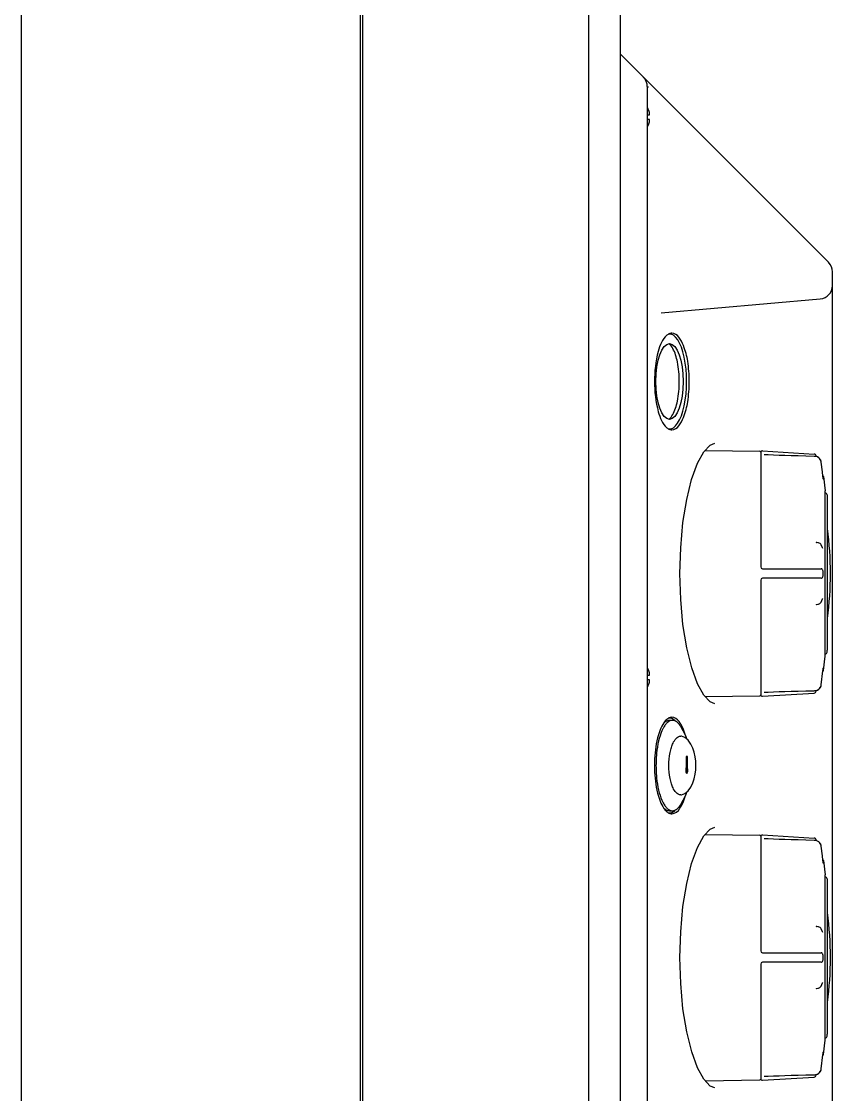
# Model space of a CAD drawing. Header units: millimetres. Extents: x 2482 to 7241, y 2335 to 6851.
# Drawn here: x 5711 to 5890.5, y 5042.5 to 5280.1 of the extents above; entities that cross this region are included whole.
import ezdxf

# ---------------------------------------------------------------- set-up
doc = ezdxf.new("R2010")
doc.units = ezdxf.units.MM
doc.header["$LTSCALE"] = 669.9
doc.layers.get('0').update_dxf_attribs({"linetype": 'CONTINUOUS'})
doc.layers.add('ASSI', color=7, linetype='CONTINUOUS')
doc.layers.add('GEOM', color=7, linetype='CONTINUOUS')

msp = doc.modelspace()

# ---------------------------------------------------------------- linework, layer by layer
at = {"color": 7, "linetype": 'Continuous'}
for p, q in [((5836.5, 5500.37), (5836.5, 3865.37)), ((5711, 4147.37), (5711, 5333.37)), ((5786.5, 5332.37), (5786.5, 3865.37)), ((5849.5, 5259.37), (5850, 5259.37)), ((5850, 5259.8), (5850, 5259.87)), ((5850, 5258.37), (5849.5, 5258.37)), ((5850, 5257.94), (5850, 5257.96)), ((5849.5, 5135.37), (5850, 5135.37)), ((5850, 5135.8), (5850, 5135.87)), ((5850, 5134.37), (5849.5, 5134.37)), ((5850, 5133.94), (5850, 5133.96)), ((5855.08, 5125.37), (5854.41, 5125.37)), ((5854.41, 5105.37), (5855.08, 5105.37))]:
    msp.add_line(p, q, dxfattribs=at)
at = {"linetype": 'Continuous'}
msp.add_line((5843.5, 5499.77), (5843.5, 3837.47), dxfattribs=at)
at = {"color": 7, "linetype": 'Continuous'}
for points in [[(5858.34, 5121.12), (5857.95, 5122.08), (5857.02, 5123.86)], [(5856.92, 5108.85), (5857.07, 5108.87), (5857.83, 5109.19), (5858.55, 5109.78), (5859.16, 5110.59), (5859.61, 5111.52), (5859.91, 5112.44), (5860.11, 5113.42), (5860.23, 5114.41), (5860.27, 5115.37), (5860.23, 5116.33), (5860.11, 5117.31), (5859.91, 5118.29), (5859.61, 5119.21), (5859.16, 5120.13), (5858.55, 5120.95), (5857.83, 5121.54), (5857.08, 5121.87), (5856.92, 5121.89)], [(5857.02, 5106.88), (5857.95, 5108.66), (5858.34, 5109.61)]]:
    msp.add_lwpolyline(points, dxfattribs=at)
for centre, radius, start, end in [((5845.39, 5258.68), 4.75, 28.9685, 30.2183), ((5845.4, 5258.68), 4.75, 28.0074, 28.9684), ((5845.4, 5258.68), 4.75, 26.6813, 28.0074), ((5845.4, 5258.69), 4.74, 25.5402, 26.6812), ((5845.41, 5258.69), 4.74, 24.5722, 25.5402), ((5845.41, 5258.69), 4.73, 23.3175, 24.5722), ((5845.41, 5258.69), 4.73, 22.5474, 23.3174), ((5845.42, 5258.69), 4.72, 21.0025, 22.5476), ((5845.43, 5258.7), 4.72, 20.5181, 21.0023), ((5845.44, 5258.7), 4.7, 18.4656, 20.5187), ((5845.46, 5258.71), 4.68, 17.3773, 18.465), ((5845.47, 5258.71), 4.67, 16.3949, 17.3772), ((5845.5, 5258.72), 4.64, 14.3176, 16.3964), ((5848.03, 5259.62), 1.98, 4.6009, 5.2558), ((5848.04, 5259.62), 1.97, 3.2166, 4.6016), ((5848.03, 5259.62), 1.98, 354.8627, 355.7144), ((5848.01, 5259.62), 2.01, 352.7256, 354.8598), ((5848.05, 5259.62), 1.96, 2.3765, 3.2159), ((5848.06, 5259.62), 1.95, 1.1544, 2.3767), ((5848.06, 5259.62), 1.95, 359.0741, 1.1541), ((5848.06, 5259.62), 1.95, 358.0037, 359.0738), ((5848.05, 5259.62), 1.96, 356.9771, 358.0037), ((5848.04, 5259.62), 1.97, 355.714, 356.9767), ((5845.39, 5259.05), 4.75, 329.7816, 331.0315), ((5845.4, 5259.05), 4.75, 331.0316, 331.9926), ((5845.4, 5259.05), 4.75, 331.9926, 333.3187), ((5845.4, 5259.05), 4.74, 333.3188, 334.4598), ((5845.41, 5259.05), 4.74, 334.4598, 335.4278), ((5845.41, 5259.05), 4.73, 335.4278, 336.6825), ((5845.41, 5259.04), 4.73, 336.6826, 337.4526), ((5845.42, 5259.04), 4.72, 337.4524, 338.9975), ((5845.43, 5259.04), 4.72, 338.9977, 339.4819), ((5845.44, 5259.03), 4.7, 339.4813, 341.5344), ((5845.46, 5259.03), 4.68, 341.535, 342.6227), ((5845.47, 5259.02), 4.67, 342.6228, 343.6051), ((5845.5, 5259.01), 4.64, 343.6036, 345.6824), ((5848.01, 5258.11), 2.01, 5.1401, 7.2744), ((5848.03, 5258.12), 1.98, 4.2856, 5.1372), ((5848.04, 5258.12), 1.97, 355.3984, 356.7833), ((5848.01, 5258.12), 2.01, 352.7259, 354.7415), ((5848.04, 5258.12), 1.97, 3.0233, 4.286), ((5848.05, 5258.12), 1.96, 1.9964, 3.0228), ((5848.06, 5258.12), 1.95, 0.9261, 1.9964), ((5848.06, 5258.12), 1.95, 358.8459, 0.9258), ((5848.06, 5258.12), 1.96, 357.6233, 358.8455), ((5848.05, 5258.12), 1.96, 356.7841, 357.6235), ((5845.39, 5134.68), 4.75, 28.9685, 30.2183), ((5845.4, 5134.68), 4.75, 28.0074, 28.9684), ((5845.4, 5134.68), 4.75, 26.6813, 28.0074), ((5845.4, 5134.69), 4.74, 25.5402, 26.6812), ((5845.41, 5134.69), 4.74, 24.5722, 25.5402), ((5845.41, 5134.69), 4.73, 23.3175, 24.5722), ((5845.41, 5134.69), 4.73, 22.5474, 23.3174), ((5845.42, 5134.69), 4.72, 21.0025, 22.5476), ((5845.43, 5134.7), 4.72, 20.5181, 21.0023), ((5845.44, 5134.7), 4.7, 18.4656, 20.5187), ((5845.46, 5134.71), 4.68, 17.3773, 18.465), ((5845.47, 5134.71), 4.67, 16.3949, 17.3772), ((5845.5, 5134.72), 4.64, 14.3176, 16.3964), ((5848.03, 5135.62), 1.98, 4.6009, 5.2558), ((5848.04, 5135.62), 1.97, 3.2166, 4.6016), ((5848.03, 5135.62), 1.98, 354.8627, 355.7144), ((5848.01, 5135.62), 2.01, 352.7256, 354.8598), ((5848.05, 5135.62), 1.96, 2.3765, 3.2159), ((5848.06, 5135.62), 1.95, 1.1544, 2.3767), ((5848.06, 5135.62), 1.95, 359.0741, 1.1541), ((5848.06, 5135.62), 1.95, 358.0037, 359.0738), ((5848.05, 5135.62), 1.96, 356.9771, 358.0037), ((5848.04, 5135.62), 1.97, 355.714, 356.9767), ((5845.39, 5135.05), 4.75, 329.7816, 331.0315), ((5845.4, 5135.05), 4.75, 331.0316, 331.9926), ((5845.4, 5135.05), 4.75, 331.9926, 333.3187), ((5845.4, 5135.05), 4.74, 333.3188, 334.4598), ((5845.41, 5135.05), 4.74, 334.4598, 335.4278), ((5845.41, 5135.05), 4.73, 335.4278, 336.6825), ((5845.41, 5135.04), 4.73, 336.6826, 337.4526), ((5845.42, 5135.04), 4.72, 337.4524, 338.9975), ((5845.43, 5135.04), 4.72, 338.9977, 339.4819), ((5845.44, 5135.03), 4.7, 339.4813, 341.5344), ((5845.46, 5135.03), 4.68, 341.535, 342.6227), ((5845.47, 5135.02), 4.67, 342.6228, 343.6051), ((5845.5, 5135.01), 4.64, 343.6036, 345.6824), ((5848.01, 5134.11), 2.01, 5.1401, 7.2744), ((5848.03, 5134.12), 1.98, 4.2856, 5.1372), ((5848.04, 5134.12), 1.97, 355.3984, 356.7833), ((5848.01, 5134.12), 2.01, 352.7259, 354.7415), ((5848.04, 5134.12), 1.97, 3.0233, 4.286), ((5848.05, 5134.12), 1.96, 1.9964, 3.0228), ((5848.06, 5134.12), 1.95, 0.9261, 1.9964), ((5848.06, 5134.12), 1.95, 358.8459, 0.9258), ((5848.06, 5134.12), 1.96, 357.6233, 358.8455), ((5848.05, 5134.12), 1.96, 356.7841, 357.6235), ((5878.71, 5115.37), 27.28, 178.3109, 181.6891), ((5877.57, 5115.42), 26.14, 174.0956, 178.3428), ((5877.38, 5115.31), 25.95, 181.6415, 185.9474)]:
    msp.add_arc(centre, radius, start, end, dxfattribs=at)
for start_param, end_param in [(0, 0.345015), (-3.486458, -3.141593)]:
    msp.add_ellipse((5854.41, 5115.37), major_axis=(0, 10), ratio=0.365465, start_param=start_param, end_param=end_param, dxfattribs=at)
for points in [[(5853.02, 5123.62), (5852.92, 5123.43), (5852.82, 5123.23), (5852.74, 5123.03)], [(5852.74, 5107.7), (5852.82, 5107.5), (5852.92, 5107.31), (5853.02, 5107.12)]]:
    msp.add_open_spline(points, degree=3, dxfattribs=at)
for points, knots in [([(5855.08, 5125.37), (5854.69, 5125.37), (5854.06, 5125.05), (5853.45, 5124.35), (5853.16, 5123.88), (5853.02, 5123.62)], [0, 0, 0, 0, 0.416445, 0.68341, 1, 1, 1, 1]), ([(5857.02, 5123.86), (5856.77, 5124.27), (5856.28, 5124.98), (5855.44, 5125.37), (5855.08, 5125.37)], [0, 0, 0, 0, 0.575528, 1, 1, 1, 1]), ([(5852.74, 5123.03), (5852.42, 5122.32), (5851.93, 5120.69), (5851.66, 5119.01), (5851.57, 5118.11)], [0, 0, 0, 0, 0.460308, 1, 1, 1, 1]), ([(5854.28, 5115.37), (5854.28, 5116.33), (5854.39, 5117.69), (5854.8, 5119.34), (5855.3, 5120.7), (5856.14, 5121.87), (5856.92, 5121.87)], [0, 0, 0, 0, 0.390765, 0.551703, 0.685374, 1, 1, 1, 1]), ([(5856.92, 5108.87), (5856.14, 5108.87), (5855.3, 5110.04), (5854.8, 5111.39), (5854.39, 5113.05), (5854.28, 5114.41), (5854.28, 5115.37)], [0, 0, 0, 0, 0.314626, 0.448297, 0.609235, 1, 1, 1, 1]), ([(5851.57, 5112.62), (5851.66, 5111.71), (5851.93, 5110.04), (5852.43, 5108.42), (5852.74, 5107.7)], [0, 0, 0, 0, 0.539665, 1, 1, 1, 1]), ([(5853.02, 5107.12), (5853.16, 5106.85), (5853.45, 5106.39), (5854.06, 5105.69), (5854.69, 5105.37), (5855.08, 5105.37)], [0, 0, 0, 0, 0.316558, 0.58351, 1, 1, 1, 1]), ([(5855.08, 5105.37), (5855.44, 5105.37), (5856.28, 5105.75), (5856.77, 5106.46), (5857.02, 5106.88)], [0, 0, 0, 0, 0.424472, 1, 1, 1, 1])]:
    msp.add_open_spline(points, degree=3, knots=knots, dxfattribs=at)
at = {"layer": 'ASSI', "color": 7, "linetype": 'Continuous'}
for p, q in [((5889.28, 5175.28), (5889.32, 5174.96)), ((5889.28, 5140.46), (5889.32, 5140.77)), ((5889.28, 5090.28), (5889.32, 5089.96)), ((5889.28, 5055.46), (5889.32, 5055.77))]:
    msp.add_line(p, q, dxfattribs=at)
for centre in [(5810.03, 5157.87), (5810.03, 5072.87)]:
    msp.add_arc(centre, 80, 352.8664, 7.1336, dxfattribs=at)
at = {"layer": 'GEOM', "color": 7, "linetype": 'Continuous'}
for p, q in [((5786, 4038.37), (5786, 5504.37)), ((5843.5, 5272.87), (5889.62, 5226.75)), ((5849.5, 5265.63), (5849.5, 4880.11)), ((5849.63, 5265.63), (5849.62, 5265.43)), ((5890.5, 4921.11), (5890.5, 5224.63)), ((5852.57, 5215.55), (5887.76, 5218.63)), ((5862.32, 5185.13), (5874.4, 5184.95)), ((5875.02, 5185.01), (5886.41, 5184.32)), ((5874.6, 5184.75), (5874.6, 5159.32)), ((5886.44, 5183.8), (5884.59, 5183.85)), ((5886.58, 5183.8), (5886.44, 5183.8)), ((5886.61, 5183.79), (5886.58, 5183.8)), ((5886.87, 5183.91), (5886.9, 5183.74)), ((5887.29, 5183.58), (5887.15, 5183.66)), ((5887.61, 5183.35), (5887.45, 5183.48)), ((5887.79, 5183.13), (5887.61, 5183.35)), ((5887.88, 5182.95), (5887.79, 5183.13)), ((5888.27, 5180.36), (5888.02, 5182.5)), ((5888.38, 5179.42), (5888.27, 5180.36)), ((5888.42, 5179.08), (5888.38, 5179.42)), ((5888.43, 5179), (5888.42, 5179.08)), ((5888.45, 5178.86), (5888.43, 5179)), ((5888.47, 5178.77), (5888.45, 5178.86)), ((5888.46, 5178.79), (5888.46, 5178.8)), ((5888.47, 5178.78), (5888.46, 5178.79)), ((5888.49, 5179.33), (5888.84, 5176.17)), ((5888.84, 5139.57), (5888.84, 5176.17)), ((5889.32, 5174.96), (5889.33, 5174.84)), ((5889.33, 5174.84), (5889.33, 5140.89)), ((5886.87, 5164.76), (5886.86, 5164.76)), ((5886.98, 5164.73), (5886.86, 5164.76)), ((5888.26, 5163.55), (5887.99, 5164.2)), ((5888.34, 5163.38), (5888.26, 5163.55)), ((5875, 5158.92), (5887.96, 5158.92)), ((5887.96, 5156.82), (5875, 5156.82)), ((5888.35, 5158.6), (5888.31, 5158.7)), ((5888.37, 5157.23), (5888.39, 5157.34)), ((5874.6, 5156.42), (5874.6, 5130.98)), ((5887.99, 5151.54), (5888.31, 5152.28)), ((5888.31, 5152.28), (5888.34, 5152.35)), ((5886.86, 5150.98), (5886.97, 5151)), ((5886.86, 5150.98), (5886.87, 5150.98)), ((5886.94, 5150.96), (5886.98, 5151)), ((5886.99, 5151.01), (5887, 5151.02)), ((5889.32, 5140.77), (5889.33, 5140.89)), ((5888.49, 5136.41), (5888.84, 5139.57)), ((5888.02, 5133.24), (5888.38, 5136.31)), ((5888.38, 5136.31), (5888.42, 5136.64)), ((5888.42, 5136.64), (5888.43, 5136.72)), ((5888.43, 5136.72), (5888.44, 5136.81)), ((5888.44, 5136.81), (5888.45, 5136.87)), ((5888.45, 5136.87), (5888.46, 5136.92)), ((5888.46, 5136.95), (5888.47, 5136.96)), ((5888.46, 5136.92), (5888.47, 5136.96)), ((5862.32, 5130.61), (5874.4, 5130.78)), ((5875.02, 5130.72), (5886.41, 5131.42)), ((5886.42, 5131.93), (5886.57, 5131.94)), ((5886.57, 5131.94), (5886.61, 5131.94)), ((5886.87, 5131.83), (5886.9, 5132)), ((5886.9, 5131.99), (5886.99, 5132.02)), ((5887.29, 5132.16), (5887.45, 5132.25)), ((5887.44, 5132.25), (5887.61, 5132.39)), ((5858.09, 5117.37), (5858.09, 5114.93)), ((5858.39, 5117.37), (5858.09, 5117.37)), ((5858.2, 5114.7), (5858.2, 5116.97)), ((5858.2, 5116.97), (5858.27, 5116.97)), ((5858.21, 5114.7), (5858.21, 5116.97)), ((5858.27, 5116.97), (5858.27, 5114.7)), ((5858.38, 5114.93), (5858.38, 5117.37)), ((5858.39, 5114.93), (5858.39, 5117.37)), ((5858.21, 5114.7), (5858.2, 5114.7)), ((5858.39, 5114.93), (5858.38, 5114.93)), ((5862.32, 5100.13), (5874.4, 5099.95)), ((5874.6, 5099.75), (5874.6, 5074.32)), ((5875.02, 5100.01), (5886.41, 5099.32)), ((5886.44, 5098.8), (5884.59, 5098.85)), ((5886.58, 5098.8), (5886.44, 5098.8)), ((5886.61, 5098.79), (5886.58, 5098.8)), ((5886.87, 5098.91), (5886.9, 5098.74)), ((5887.29, 5098.58), (5887.15, 5098.66)), ((5887.61, 5098.35), (5887.45, 5098.48)), ((5887.79, 5098.13), (5887.61, 5098.35)), ((5887.88, 5097.95), (5887.79, 5098.13)), ((5888.27, 5095.36), (5888.02, 5097.5)), ((5888.38, 5094.42), (5888.27, 5095.36)), ((5888.42, 5094.08), (5888.38, 5094.42)), ((5888.43, 5094), (5888.42, 5094.08)), ((5888.45, 5093.86), (5888.43, 5094)), ((5888.47, 5093.77), (5888.45, 5093.86)), ((5888.46, 5093.79), (5888.46, 5093.8)), ((5888.47, 5093.78), (5888.46, 5093.79)), ((5888.49, 5094.33), (5888.84, 5091.17)), ((5888.84, 5054.57), (5888.84, 5091.17)), ((5889.32, 5089.96), (5889.33, 5089.84)), ((5889.33, 5089.84), (5889.33, 5055.89)), ((5886.87, 5079.76), (5886.86, 5079.76)), ((5886.98, 5079.73), (5886.86, 5079.76)), ((5888.26, 5078.55), (5887.99, 5079.2)), ((5888.34, 5078.38), (5888.26, 5078.55)), ((5875, 5073.92), (5887.96, 5073.92)), ((5888.35, 5073.6), (5888.31, 5073.7)), ((5874.6, 5071.42), (5874.6, 5045.98)), ((5887.96, 5071.82), (5875, 5071.82)), ((5888.37, 5072.23), (5888.39, 5072.34)), ((5887.99, 5066.54), (5888.31, 5067.28)), ((5888.31, 5067.28), (5888.34, 5067.35)), ((5886.86, 5065.98), (5886.97, 5066)), ((5886.86, 5065.98), (5886.87, 5065.98)), ((5886.94, 5065.96), (5886.98, 5066)), ((5886.99, 5066.01), (5887, 5066.02)), ((5888.49, 5051.41), (5888.84, 5054.57)), ((5889.32, 5055.77), (5889.33, 5055.89)), ((5888.02, 5048.24), (5888.38, 5051.31)), ((5888.38, 5051.31), (5888.42, 5051.64)), ((5888.42, 5051.64), (5888.43, 5051.72)), ((5888.43, 5051.72), (5888.44, 5051.81)), ((5888.44, 5051.81), (5888.45, 5051.87)), ((5888.45, 5051.87), (5888.46, 5051.92)), ((5888.46, 5051.92), (5888.47, 5051.96)), ((5888.46, 5051.95), (5888.47, 5051.96)), ((5887.29, 5047.16), (5887.45, 5047.25)), ((5887.44, 5047.25), (5887.61, 5047.39)), ((5862.32, 5045.61), (5874.4, 5045.78)), ((5875.02, 5045.72), (5886.41, 5046.42)), ((5886.42, 5046.93), (5886.57, 5046.94)), ((5886.57, 5046.94), (5886.61, 5046.94)), ((5886.87, 5046.83), (5886.9, 5047)), ((5886.9, 5046.99), (5886.99, 5047.02))]:
    msp.add_line(p, q, dxfattribs=at)
for points in [[(5864.47, 5129.05), (5863.43, 5129.43), (5862.03, 5130.91), (5860.63, 5133.44), (5859.33, 5136.98), (5858.23, 5141.42), (5857.4, 5146.55), (5856.89, 5152.1), (5856.72, 5157.84), (5856.89, 5163.58), (5857.39, 5169.13), (5858.22, 5174.26), (5859.32, 5178.71), (5860.61, 5182.26), (5862.01, 5184.8), (5863.41, 5186.29), (5864.47, 5186.69)], [(5884.59, 5183.85), (5882.88, 5183.89), (5881.35, 5183.94), (5879.97, 5183.98), (5878.68, 5184.02), (5877.46, 5184.06), (5876.27, 5184.11), (5875.38, 5184.16)], [(5887.45, 5183.48), (5887.16, 5183.66), (5886.83, 5183.76), (5886.61, 5183.79)], [(5888.02, 5182.5), (5887.97, 5182.76), (5887.79, 5183.13)], [(5886.99, 5164.72), (5886.95, 5164.76), (5886.94, 5164.78)], [(5887.39, 5164.63), (5887.24, 5164.67), (5886.98, 5164.73)], [(5886.98, 5164.73), (5887, 5164.72), (5886.99, 5164.72)], [(5887.99, 5164.2), (5887.88, 5164.36), (5887.73, 5164.49), (5887.54, 5164.59), (5887.38, 5164.63)], [(5888.31, 5158.7), (5888.23, 5158.81), (5888.1, 5158.89), (5887.95, 5158.92)], [(5887.95, 5156.82), (5888.09, 5156.84), (5888.22, 5156.92), (5888.3, 5157.02), (5888.35, 5157.13), (5888.37, 5157.23)], [(5888.39, 5158.38), (5888.38, 5158.5), (5888.35, 5158.6)], [(5888.39, 5157.34), (5888.4, 5157.49), (5888.41, 5157.66), (5888.41, 5157.86), (5888.41, 5158.05), (5888.4, 5158.23), (5888.39, 5158.38)], [(5886.97, 5151), (5887.23, 5151.06), (5887.39, 5151.1)], [(5887.38, 5151.1), (5887.53, 5151.15), (5887.72, 5151.24), (5887.87, 5151.36), (5887.99, 5151.53)], [(5887.61, 5132.39), (5887.79, 5132.61), (5887.88, 5132.79)], [(5887.79, 5132.6), (5887.97, 5132.97), (5888.02, 5133.24)], [(5875.38, 5131.58), (5876.27, 5131.62), (5877.46, 5131.67), (5878.68, 5131.72), (5879.96, 5131.76), (5881.35, 5131.8), (5882.87, 5131.84), (5884.58, 5131.89), (5886.42, 5131.93)], [(5886.61, 5131.94), (5886.82, 5131.97), (5887.15, 5132.08), (5887.44, 5132.25)], [(5864.47, 5044.05), (5863.43, 5044.43), (5862.03, 5045.91), (5860.63, 5048.44), (5859.33, 5051.98), (5858.23, 5056.42), (5857.4, 5061.55), (5856.89, 5067.1), (5856.72, 5072.84), (5856.89, 5078.58), (5857.39, 5084.13), (5858.22, 5089.26), (5859.32, 5093.71), (5860.61, 5097.26), (5862.01, 5099.8), (5863.41, 5101.29), (5864.47, 5101.69)], [(5884.59, 5098.85), (5882.88, 5098.89), (5881.35, 5098.94), (5879.97, 5098.98), (5878.68, 5099.02), (5877.46, 5099.06), (5876.27, 5099.11), (5875.38, 5099.16)], [(5887.45, 5098.48), (5887.16, 5098.66), (5886.83, 5098.76), (5886.61, 5098.79)], [(5888.02, 5097.5), (5887.97, 5097.76), (5887.79, 5098.13)], [(5886.99, 5079.72), (5886.95, 5079.76), (5886.94, 5079.78)], [(5887.39, 5079.63), (5887.24, 5079.67), (5886.98, 5079.73)], [(5886.98, 5079.73), (5887, 5079.72), (5886.99, 5079.72)], [(5887.99, 5079.2), (5887.88, 5079.36), (5887.73, 5079.49), (5887.54, 5079.59), (5887.38, 5079.63)], [(5888.31, 5073.7), (5888.23, 5073.81), (5888.1, 5073.89), (5887.95, 5073.92)], [(5888.39, 5073.38), (5888.38, 5073.5), (5888.35, 5073.6)], [(5888.39, 5072.34), (5888.4, 5072.49), (5888.41, 5072.66), (5888.41, 5072.86), (5888.41, 5073.05), (5888.4, 5073.23), (5888.39, 5073.38)], [(5887.95, 5071.82), (5888.09, 5071.84), (5888.22, 5071.92), (5888.3, 5072.02), (5888.35, 5072.13), (5888.37, 5072.23)], [(5887.38, 5066.1), (5887.53, 5066.15), (5887.72, 5066.24), (5887.87, 5066.36), (5887.99, 5066.53)], [(5886.97, 5066), (5887.23, 5066.06), (5887.39, 5066.1)], [(5886.61, 5046.94), (5886.82, 5046.97), (5887.15, 5047.08), (5887.44, 5047.25)], [(5887.61, 5047.39), (5887.79, 5047.61), (5887.88, 5047.79)], [(5887.79, 5047.6), (5887.97, 5047.97), (5888.02, 5048.24)], [(5875.38, 5046.58), (5876.27, 5046.62), (5877.46, 5046.67), (5878.68, 5046.72), (5879.96, 5046.76), (5881.35, 5046.8), (5882.87, 5046.84), (5884.58, 5046.89), (5886.42, 5046.93)]]:
    msp.add_lwpolyline(points, dxfattribs=at)
for centre, radius, start, end in [((5846.5, 5265.63), 3, 0, 44.998), ((5887.5, 5224.63), 3, 0, 45), ((5887.5, 5221.62), 3, 275.0004, 0.0042), ((5875, 5184.61), 0.4, 86.5, 180), ((5874.4, 5184.75), 0.2, 0, 89.16), ((5886.38, 5183.82), 0.5, 10.5, 86.5), ((5887.99, 5179.27), 0.5, 6.339, 42.3729), ((5888.79, 5175.22), 0.5, 7, 83.8665), ((5875, 5159.32), 0.4, 180, 270), ((5875, 5156.42), 0.4, 90, 180), ((5888.79, 5140.52), 0.5, 276.1335, 353), ((5887.99, 5136.47), 0.5, 317.6271, 353.661), ((5874.4, 5130.98), 0.2, 270.84, 360), ((5875, 5131.12), 0.4, 180, 273.5), ((5886.38, 5131.92), 0.5, 273.5, 349.5), ((5850.22, 5120.57), 7.78, 26.0612, 28.9122), ((5881.43, 5115.37), 30.34, 178.4417, 179.9998), ((5881.44, 5115.37), 30.35, 180.0001, 181.5569), ((5858.24, 5113.68), 0.0649, 262.1123, 269.9876), ((5850.25, 5110.15), 7.75, 330.96, 333.9273), ((5874.4, 5099.75), 0.2, 0, 89.16), ((5875, 5099.61), 0.4, 86.5, 180), ((5886.38, 5098.82), 0.5, 10.5, 86.5), ((5887.99, 5094.27), 0.5, 6.339, 42.3729), ((5888.79, 5090.22), 0.5, 7, 83.8665), ((5875, 5074.32), 0.4, 180, 270), ((5875, 5071.42), 0.4, 90, 180), ((5888.79, 5055.52), 0.5, 276.1335, 353), ((5887.99, 5051.47), 0.5, 317.6271, 353.661), ((5874.4, 5045.98), 0.2, 270.84, 360), ((5875, 5046.12), 0.4, 180, 273.5), ((5886.38, 5046.92), 0.5, 273.5, 349.5)]:
    msp.add_arc(centre, radius, start, end, dxfattribs=at)
msp.add_ellipse((5854.41, 5200.37), major_axis=(0, 8.38), ratio=0.362192, dxfattribs=at)
for centre, start_param, end_param in [((5854.41, 5200.37), 3.102062, 6.32126), ((5854.41, 5115.37), 5.950058, 6.32126), ((5854.41, 5115.37), 3.102062, 3.473885)]:
    msp.add_ellipse(centre, major_axis=(0, 10.5), ratio=0.361984, start_param=start_param, end_param=end_param, dxfattribs=at)
for points, knots in [([(5853.82, 5210.59), (5852.79, 5209.73), (5851.47, 5206.11), (5851.09, 5202.61), (5851.09, 5200.37)], [0, 0, 0, 0, 0.374308, 1, 1, 1, 1]), ([(5854.93, 5211.04), (5854.85, 5211.04), (5854.7, 5211.02), (5854.54, 5210.99), (5854.47, 5210.96)], [0, 0, 0, 0, 0.49413, 1, 1, 1, 1]), ([(5858.8, 5200.37), (5858.8, 5201.87), (5858.57, 5204.64), (5857.76, 5208.22), (5856.18, 5211.05), (5854.93, 5211.04)], [0, 0, 0, 0, 0.381098, 0.682357, 1, 1, 1, 1]), ([(5856.59, 5200.37), (5856.59, 5201.82), (5856.36, 5204.32), (5855.66, 5206.77), (5855.15, 5207.69)], [0, 0, 0, 0, 0.580076, 1, 1, 1, 1]), ([(5851.09, 5200.37), (5851.09, 5198.12), (5851.47, 5194.62), (5852.8, 5190.99), (5853.83, 5190.14)], [0, 0, 0, 0, 0.626295, 1, 1, 1, 1]), ([(5854.93, 5189.7), (5856.18, 5189.69), (5857.76, 5192.51), (5858.57, 5196.09), (5858.8, 5198.86), (5858.8, 5200.37)], [0, 0, 0, 0, 0.317607, 0.618893, 1, 1, 1, 1]), ([(5855.13, 5193.03), (5855.66, 5193.94), (5856.36, 5196.4), (5856.59, 5198.91), (5856.59, 5200.37)], [0, 0, 0, 0, 0.41921, 1, 1, 1, 1]), ([(5854.47, 5189.78), (5854.54, 5189.75), (5854.7, 5189.71), (5854.85, 5189.7), (5854.93, 5189.7)], [0, 0, 0, 0, 0.505869, 1, 1, 1, 1]), ([(5854.93, 5126.04), (5854.85, 5126.04), (5854.7, 5126.02), (5854.54, 5125.99), (5854.47, 5125.96)], [0, 0, 0, 0, 0.49413, 1, 1, 1, 1]), ([(5857.04, 5124.34), (5856.89, 5124.6), (5856.42, 5125.37), (5855.55, 5126.04), (5854.93, 5126.04)], [0, 0, 0, 0, 0.327846, 1, 1, 1, 1]), ([(5853.17, 5124.85), (5852.48, 5123.85), (5851.49, 5120.95), (5851.15, 5117.97), (5851.1, 5116.19)], [0, 0, 0, 0, 0.406264, 1, 1, 1, 1]), ([(5851.1, 5114.54), (5851.15, 5112.77), (5851.49, 5109.79), (5852.48, 5106.88), (5853.17, 5105.88)], [0, 0, 0, 0, 0.593718, 1, 1, 1, 1]), ([(5858.09, 5114.93), (5858.01, 5114.67), (5858.01, 5114.25), (5858.07, 5113.83), (5858.17, 5113.63), (5858.23, 5113.62)], [0, 0, 0, 0, 0.597791, 0.861542, 1, 1, 1, 1]), ([(5858.17, 5114.09), (5858.13, 5114.2), (5858.12, 5114.38), (5858.14, 5114.58), (5858.17, 5114.68), (5858.2, 5114.7)], [0, 0, 0, 0, 0.547676, 0.821779, 1, 1, 1, 1]), ([(5858.21, 5114.7), (5858.17, 5114.67), (5858.14, 5114.53), (5858.13, 5114.32), (5858.15, 5114.15), (5858.2, 5114.02), (5858.24, 5114.02)], [0, 0, 0, 0, 0.218415, 0.549649, 0.849954, 1, 1, 1, 1]), ([(5858.23, 5114.02), (5858.21, 5114.02), (5858.18, 5114.05), (5858.17, 5114.08), (5858.17, 5114.09)], [0, 0, 0, 0, 0.65086, 1, 1, 1, 1]), ([(5858.24, 5113.62), (5858.3, 5113.62), (5858.41, 5113.82), (5858.47, 5114.24), (5858.47, 5114.66), (5858.39, 5114.93)], [0, 0, 0, 0, 0.132552, 0.394874, 1, 1, 1, 1]), ([(5858.24, 5113.62), (5858.3, 5113.63), (5858.4, 5113.83), (5858.46, 5114.25), (5858.46, 5114.67), (5858.38, 5114.93)], [0, 0, 0, 0, 0.137317, 0.400814, 1, 1, 1, 1]), ([(5858.24, 5114.02), (5858.25, 5114.02), (5858.26, 5114.02), (5858.27, 5114.04), (5858.28, 5114.05)], [0, 0, 0, 0, 0.429187, 1, 1, 1, 1]), ([(5858.28, 5114.05), (5858.31, 5114.09), (5858.33, 5114.2), (5858.35, 5114.39), (5858.33, 5114.56), (5858.3, 5114.67), (5858.27, 5114.7)], [0, 0, 0, 0, 0.214863, 0.517405, 0.809903, 1, 1, 1, 1]), ([(5854.47, 5104.78), (5854.54, 5104.75), (5854.7, 5104.71), (5854.85, 5104.7), (5854.93, 5104.7)], [0, 0, 0, 0, 0.505869, 1, 1, 1, 1]), ([(5854.93, 5104.7), (5855.11, 5104.7), (5856.05, 5104.88), (5856.67, 5105.74), (5857.03, 5106.39)], [0, 0, 0, 0, 0.198758, 1, 1, 1, 1])]:
    msp.add_open_spline(points, degree=3, knots=knots, dxfattribs=at)
for points in [[(5854.47, 5210.96), (5854.23, 5210.88), (5854.01, 5210.75), (5853.82, 5210.59)], [(5855.15, 5207.69), (5854.93, 5208.07), (5854.67, 5208.44), (5854.33, 5208.71)], [(5854.33, 5192.02), (5854.66, 5192.29), (5854.92, 5192.66), (5855.13, 5193.03)], [(5853.83, 5190.14), (5854.02, 5189.98), (5854.24, 5189.85), (5854.47, 5189.78)], [(5854.47, 5125.96), (5854.23, 5125.88), (5854.01, 5125.75), (5853.82, 5125.59)], [(5853.82, 5125.59), (5853.57, 5125.38), (5853.35, 5125.12), (5853.17, 5124.85)], [(5857.89, 5122.23), (5857.71, 5122.83), (5857.49, 5123.43), (5857.22, 5123.99)], [(5857.21, 5106.74), (5857.49, 5107.31), (5857.71, 5107.9), (5857.89, 5108.51)], [(5853.17, 5105.88), (5853.36, 5105.61), (5853.58, 5105.35), (5853.83, 5105.14)], [(5853.83, 5105.14), (5854.02, 5104.98), (5854.24, 5104.85), (5854.47, 5104.78)]]:
    msp.add_open_spline(points, degree=3, dxfattribs=at)

doc.saveas('drawing.dxf')
